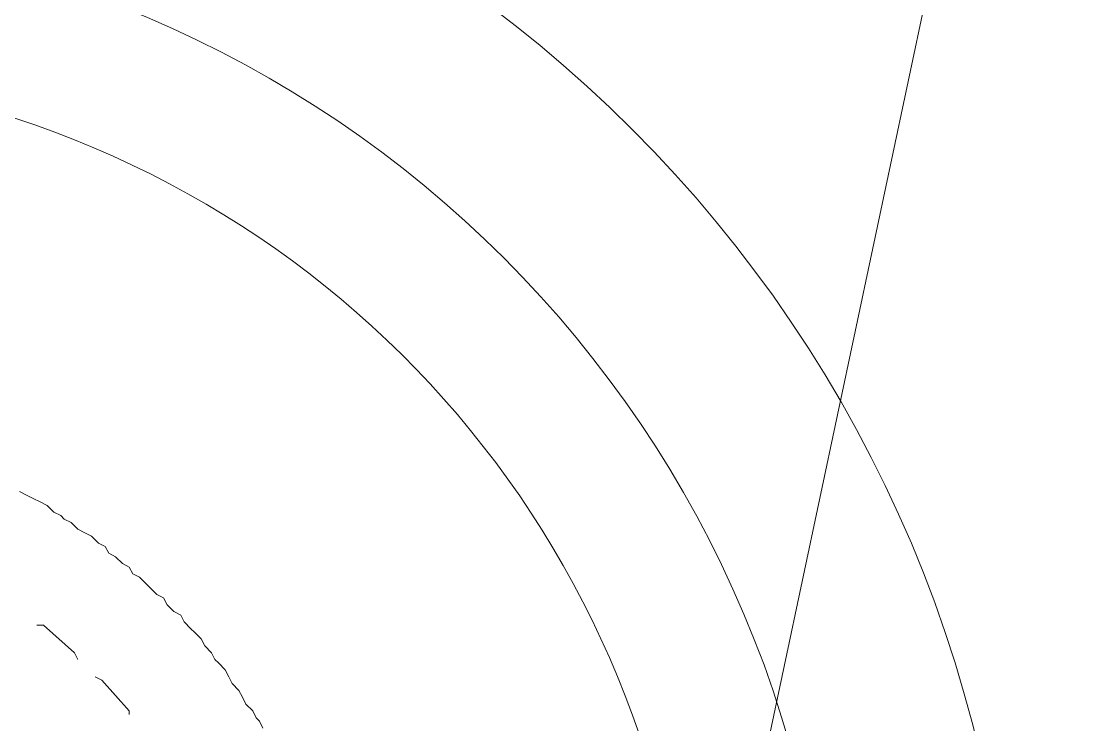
# Model space of a CAD drawing. Header units: millimetres. Extents: x 89051 to 218395, y -330386 to -125649.
# Drawn here: x 92714.88 to 92752.49, y -127009.58 to -126984.75 of the extents above; entities that cross this region are included whole.
import ezdxf

# ---------------------------------------------------------------- set-up
doc = ezdxf.new("R2010")
doc.units = ezdxf.units.MM
doc.header["$LTSCALE"] = 13
doc.linetypes.add('1 实线', pattern=[0])
doc.linetypes.add('CENTER', pattern=[50.8, 31.75, -6.35, 6.35, -6.35])
doc.layers.get('0').update_dxf_attribs({"color": 1, "linetype": 'CENTER'})
doc.layers.add('C00-00-00', color=7, linetype='Continuous')
doc.layers.add('铁心', color=3, linetype='Continuous', lineweight=0)

msp = doc.modelspace()

# ---------------------------------------------------------------- linework, layer by layer
at = {"color": 7, "linetype": '1 实线', "lineweight": 0}
for radius in [45.983, 39.569]:
    msp.add_circle((92703.931, -127021.077), radius, dxfattribs=at)
msp.add_arc((92703.931, -127021.077), 34.608, 204.1584, 156.2711, dxfattribs=at)
at = {"layer": 'C00-00-00', "lineweight": 15}
for points in [[(92723.413, -127009.703), (92723.292, -127009.461), (92723.171, -127009.34), (92723.05, -127009.098), (92722.808, -127008.856), (92722.687, -127008.614), (92722.566, -127008.372), (92722.324, -127008.129), (92722.203, -127007.887), (92722.082, -127007.645), (92721.84, -127007.403), (92721.719, -127007.282), (92721.598, -127007.04), (92721.356, -127006.798), (92721.235, -127006.556), (92720.993, -127006.314), (92720.872, -127006.193), (92720.63, -127005.951), (92720.509, -127005.709), (92720.267, -127005.588), (92720.025, -127005.346), (92719.904, -127005.104), (92719.662, -127004.983), (92719.42, -127004.741), (92719.299, -127004.62), (92719.057, -127004.378), (92718.815, -127004.257), (92718.694, -127004.015), (92718.452, -127003.894), (92718.21, -127003.652), (92717.968, -127003.531), (92717.847, -127003.289), (92717.605, -127003.168), (92717.363, -127002.926), (92717.121, -127002.805), (92716.879, -127002.684), (92716.637, -127002.442), (92716.395, -127002.321), (92716.274, -127002.2), (92716.032, -127002.079), (92715.79, -127001.837), (92715.547, -127001.716), (92715.305, -127001.595), (92715.063, -127001.474), (92714.821, -127001.353)], [(92715.669, -127006.072), (92715.426, -127006.072)], [(92716.758, -127007.04), (92715.669, -127006.072)], [(92716.879, -127007.282), (92716.758, -127007.04)], [(92717.726, -127008.008), (92717.484, -127007.887)], [(92718.694, -127009.098), (92717.726, -127008.008)], [(92718.694, -127009.219), (92718.694, -127009.098)]]:
    msp.add_lwpolyline(points, dxfattribs=at)
at = {"layer": '铁心'}
msp.add_lwpolyline([(92718.487, -127117.603), (92899.097, -126265.3), (92899.097, -126265.3)], dxfattribs=at)

doc.saveas('drawing.dxf')
